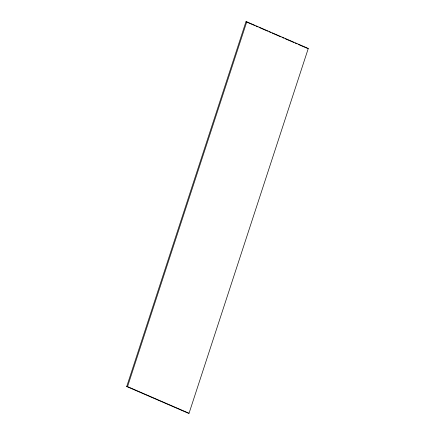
<?xml version="1.0" encoding="UTF-8"?>
<svg xmlns="http://www.w3.org/2000/svg" width="435" height="435" viewBox="0 0 435 435"><rect width="100%" height="100%" fill="white"/><g stroke="black" fill="none" stroke-linecap="round" stroke-linejoin="round"><path stroke-width="0.65" d="M126.715 386.546L245.949 21.75L246.77 21.799L308.284 48.454L189.051 413.25L188.23 413.201L126.715 386.546L127.537 386.595L189.051 413.25M127.537 386.595L246.77 21.799M307.463 48.405L308.284 48.454M245.949 21.75L254.649 25.518M255.889 26.056L257.754 26.867M258.999 27.405L267.694 31.173M268.939 31.711L270.804 32.522M272.044 33.06L280.744 36.828M281.989 37.366L283.854 38.177M285.094 38.715L293.794 42.483M295.039 43.021L296.898 43.826M298.144 44.365L306.844 48.138"/></g></svg>
